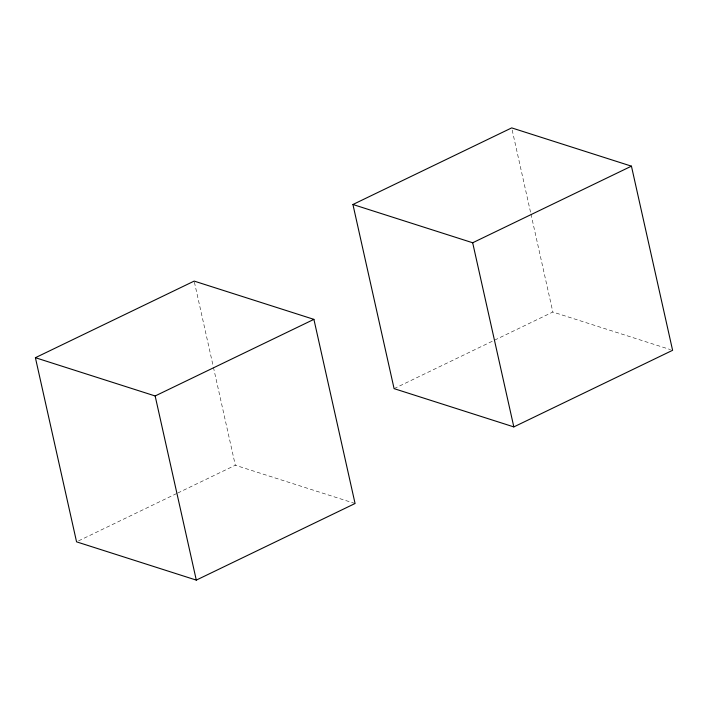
<?xml version="1.0" encoding="UTF-8"?>
<svg xmlns="http://www.w3.org/2000/svg" width="708" height="708" viewBox="0 0 708 708"><rect width="100%" height="100%" fill="white"/><g stroke="black" fill="none" stroke-linecap="round" stroke-linejoin="round"><path stroke-width="0.53" stroke-dasharray="3.54 2.66" d="M78.544 540.877L176.779 493.485M177.77 493.007L235.321 465.236L355.071 503.503M394.091 388.639L552.851 312.033L670.503 349.628M512.176 130.051L530.708 212.966M530.947 214.046L552.851 312.033M194.408 282.173L213.179 366.169M213.418 367.24L235.321 465.236"/><path stroke-width="1.06" d="M35.4 357.699L194.169 281.094L313.909 319.361L355.071 503.503L196.302 580.109L76.561 541.841L35.4 357.699L155.149 395.967L313.909 319.361M352.929 204.497L511.698 127.891L631.439 166.159L672.6 350.301L513.831 426.906L394.091 388.639L352.929 204.497L472.679 242.764L631.439 166.159M472.679 242.764L513.831 426.906M155.149 395.967L196.302 580.109"/></g></svg>
